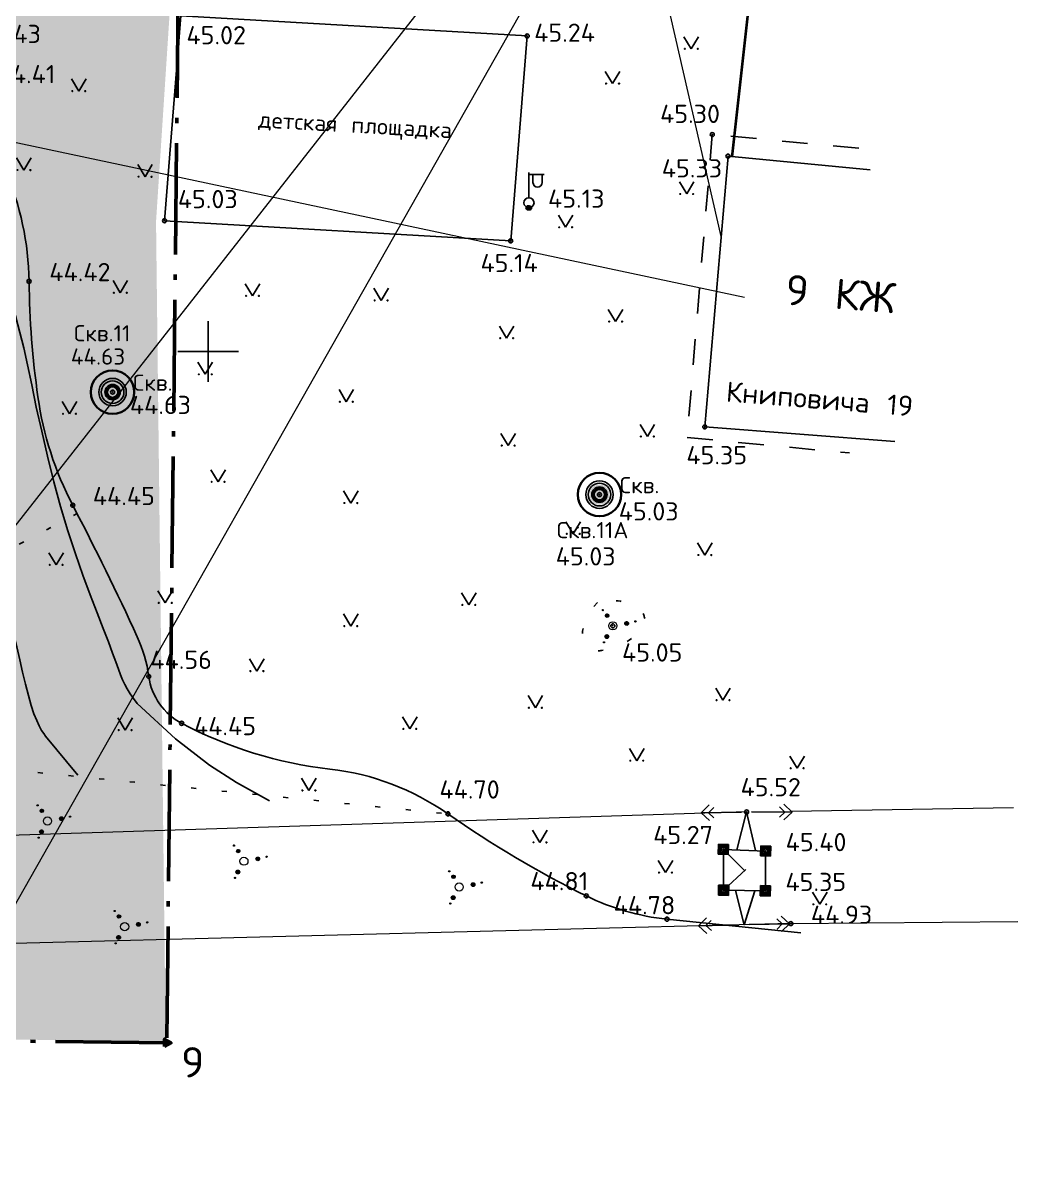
# Model space of a CAD drawing. Extents: x 8328 to 1441992, y -7354 to 642460.
# Drawn here: x 1441940.8 to 1441990.1, y 642209 to 642266.2 of the extents above; entities that cross this region are included whole.
import ezdxf

# ---------------------------------------------------------------- set-up
doc = ezdxf.new("R2010")
doc.units = 0
doc.header["$MEASUREMENT"] = 0
doc.header["$PDMODE"] = 32
doc.header["$PDSIZE"] = 0.2
for name, pattern in [('1220', [10, 8, -2]), ('ACAD_ISO10W100_LPSP', [15.5, 11, -2, 0.5, -2]), ('APC_PRICKAD', [3.05, 0.51, -2.54]), ('APC_STRECKAD', [5.08, 2.54, -2.54]), ('CONTI', [0]), ('L1_5X1_5', [3, 1.5, -1.5])]:
    doc.linetypes.add(name, pattern=pattern)
for name, color, linetype, lineweight in [('01-границы участка', 220, 'Continuous', 50), ('01-точки гр.уч', 220, 'Continuous', 50), ('10-Газон', 80, 'Continuous', 35), ('19-скважины', 7, 'Continuous', 30)]:
    doc.layers.add(name, color=color, linetype=linetype, lineweight=lineweight)
for name, color, linetype in [('GOR_BDEFAULT', 212, 'CONTI'), ('PI_OTD', 172, 'CONTI'), ('PI_OTDEFAULT', 172, 'CONTI'), ('PI_STDEFAULT', 6, 'CONTI'), ('Сетка', 7, 'Continuous'), ('Скв', 7, 'Continuous')]:
    doc.layers.add(name, color=color, linetype=linetype)
doc.styles.get("Standard").update_dxf_attribs({"font": 'txt.shx'})
doc.linetypes.add('Забмет', pattern='A,2.5,[133,ltypeshp.shx,S=0.25,R=0,X=0,Y=0],0.125,[133,ltypeshp.shx,S=0.125,R=0,X=0,Y=0]', length=2.625)
doc.linetypes.add('Связь', pattern='A,4,-1,2,[133,ltypeshp.shx,S=0.125,R=0,X=-0.125,Y=0],2,-1', length=10)

# ---------------------------------------------------------------- blocks, each defined once
blk = doc.blocks.new('T8')
blk.add_lwpolyline([(0.43, -0.75), (0.43, 0.75), (-0.87, 0)], close=True)
blk.add_circle((0, 0), 0.0341)
blk = doc.blocks.new('A$C2F7C6EB4')
at = {"linetype": 'Continuous'}
for p, q in [((-0.226, -0.107, 276.702), (-2.035, -0.96, 276.702)), ((-2.035, -0.96, 276.702), (-1.833, -0.439, 276.702)), ((-1.707, -0.805, 276.702), (-1.576, -0.467, 276.702)), ((-2.035, -0.96, 276.702), (-1.504, -1.135, 276.702)), ((-1.707, -0.805, 276.702), (-1.362, -0.919, 276.702))]:
    blk.add_line(p, q, dxfattribs=at)
blk = doc.blocks.new('BL_33')
at = {"color": 0}
for p, q in [((0, 0.25), (0, 1.5)), ((0, 1.4), (0.75, 1.4)), ((0.2, 1.4), (0.2, 1)), ((0.65, 1.4), (0.65, 1))]:
    blk.add_line(p, q, dxfattribs=at)
for radius in [0.25, 0]:
    blk.add_circle((0, 0), radius, dxfattribs=at)
blk.add_arc((0.425, 1), 0.225, 180, 0, dxfattribs=at)
blk = doc.blocks.new('A$C53CB0419')
at = {"lineweight": 9}
for centre, radius in [((-0.491, 0.774), 0.03), ((-0.492, 0.779), 0.0248), ((-0.495, 0.784), 0.0194), ((-0.497, 0.789), 0.0145), ((-0.5, 0.794), 0.00807), ((-0.279, 0.5), 0.0852), ((-0.281, 0.51), 0.0751), ((-0.284, 0.518), 0.0662), ((-0.287, 0.527), 0.0572), ((-0.289, 0.536), 0.0483), ((-0.291, 0.545), 0.0387), ((-0.292, 0.555), 0.0288), ((-0.293, 0.562), 0.0218), ((-0.297, 0.57), 0.0134), ((0, 0), 0.202), ((0.686, 0.115), 0.0918), ((0.685, 0.124), 0.0829), ((0.681, 0.13), 0.0756), ((0.678, 0.138), 0.0669), ((0.675, 0.147), 0.058), ((0.673, 0.156), 0.0489), ((0.672, 0.165), 0.0401), ((0.671, 0.174), 0.0314), ((0.67, 0.181), 0.0246), ((0.667, 0.188), 0.0173), ((0.664, 0.193), 0.0107), ((1.116, 0.216), 0.0329), ((1.122, 0.22), 0.0269), ((1.126, 0.225), 0.0199), ((1.133, 0.229), 0.0139), ((1.135, 0.234), 0.00789), ((-0.298, -0.533), 0.0949), ((-0.297, -0.522), 0.0842), ((-0.295, -0.512), 0.0745), ((-0.297, -0.502), 0.0645), ((-0.296, -0.493), 0.0548), ((-0.295, -0.483), 0.0452), ((-0.294, -0.475), 0.0377), ((-0.293, -0.466), 0.0294), ((-0.295, -0.459), 0.0222), ((-0.299, -0.452), 0.0145), ((-0.439, -0.82), 0.0296), ((-0.444, -0.825), 0.0228), ((-0.448, -0.829), 0.0172), ((-0.452, -0.832), 0.0122), ((-0.456, -0.835), 0.00717)]:
    blk.add_circle(centre, radius, dxfattribs=at)
blk = doc.blocks.new('A$C18BB02A3')
for q in [(-0.36, 0.6), (0.36, 0.6)]:
    blk.add_line((0, 0), q)
for centre, major_axis, start_param, end_param in [((-0.319, -0.001), (-0.0136, 0.0136), 3.926991, 10.210176), ((-0.315, -0.002), (-0.0109, 0.0109), 3.926991, 10.210176), ((-0.311, -0.002), (-0.00774, 0.00774), 3.926991, 10.210176), ((-0.306, -0.002), (0.00448, 0.00448), 5.497787, 11.780972), ((0.322, -0.001), (-0.0153, 0.0153), 3.926991, 10.210176), ((0.317, -0.001), (-0.0117, 0.0117), 3.926991, 10.210176), ((0.311, -0.001), (-0.00797, 0.00797), 3.926991, 10.210176), ((0.306, -0.001), (0.00424, 0.00424), 5.497787, 11.780972)]:
    blk.add_ellipse(centre, major_axis=major_axis, ratio=1, start_param=start_param, end_param=end_param)
blk = doc.blocks.new('A$C1FB36E21')
at = {"color": 7}
for p, q in [((0.246, 0.254), (-0.254, 0.246)), ((-0.254, 0.246), (-0.246, -0.254)), ((0.207, 0.213), (-0.213, 0.207)), ((-0.213, 0.207), (-0.207, -0.213)), ((0.167, 0.173), (-0.173, 0.167)), ((-0.173, 0.167), (-0.167, -0.173)), ((0.128, 0.132), (-0.132, 0.128)), ((-0.132, 0.128), (-0.128, -0.132)), ((0.132, -0.128), (0.128, 0.132)), ((0.173, -0.167), (0.167, 0.173)), ((0.213, -0.207), (0.207, 0.213)), ((0.254, -0.246), (0.246, 0.254)), ((-0.246, -0.254), (0.254, -0.246)), ((-0.207, -0.213), (0.213, -0.207)), ((-0.167, -0.173), (0.173, -0.167)), ((-0.128, -0.132), (0.132, -0.128))]:
    blk.add_line(p, q, dxfattribs=at)
blk = doc.blocks.new('BL_333')
at = {"color": 0}
for p, q in [((0, -1.5), (0, 1.5)), ((-1.5, 0), (1.5, 0))]:
    blk.add_line(p, q, dxfattribs=at)
blk = doc.blocks.new('A$C1F28701B')
at = {"color": 7}
for radius in [0.68, 0.56, 0.38, 0.32, 0.26]:
    blk.add_circle((0, 0), radius, dxfattribs=at)

msp = doc.modelspace()

# ---------------------------------------------------------------- hatches: boundary and pattern name
at = {"layer": '10-Газон', "linetype": 'Continuous', "lineweight": 15}
h = msp.add_hatch(dxfattribs=at)
h.set_pattern_fill('GOST_GLASS', color=256, scale=0.1, style=0)
h.set_pattern_definition([(45, (0, 0), (0.84852813742, -1e-16), [0.5, -0.7]), (45, (0.21213, 0), (0.84852813742, -1e-16), [0.2, -1]), (45, (0, 0.21213), (0.84852813742, -1e-16), [0.2, -1])])
h.paths.add_polyline_path([(1441936.029, 642334.742), (1441926.385, 642224.162), (1441924.791, 642224.301), (1441924.958, 642226.214), (1441909.019, 642227.604), (1441909.131, 642228.899), (1441902.157, 642229.507), (1441899.233, 642227.702), (1441905.256, 642222.453), (1441912.693, 642216.35), (1441947.899, 642215.862), (1441947.42, 642256.418), (1441949.219, 642283.982), (1441952.246, 642307.83), (1441956.586, 642342.557), (1441956.921, 642350.939), (1441956.552, 642357.05), (1441953.469, 642359.561), (1441934.165, 642360.189), (1441934.288, 642372.408), (1441935.251, 642373.181), (1441935.304, 642377.314), (1441930.542, 642377.203), (1441914.858, 642378.578), (1441898.221, 642379.285), (1441891.893, 642355.245), (1441892.76, 642352.36), (1441892.081, 642348.153), (1441890.46, 642337.414), (1441894.119, 642339.903), (1441916.329, 642334.453), (1441916.382, 642335.05), (1441934.314, 642333.486), (1441934.435, 642334.881)])
at = {"layer": '19-скважины', "extrusion": (0, 0, -1)}
for points in [[(-1441945.764, 642247.99, -1), (-1441944.776, 642247.99, -1)], [(-1441969.854, 642242.92, -1), (-1441968.866, 642242.92, -1)]]:
    msp.add_hatch(color=256, dxfattribs=at).paths.add_polyline_path(points)

# ---------------------------------------------------------------- linework, layer by layer
at = {"color": 7, "linetype": 'Связь', "lineweight": 13, "flags": 128}
msp.add_lwpolyline([(1441975.399, 642255.615), (1441970.578, 642276.629), (1441972.85, 642338.25), (1441968.1, 642339.58), (1441968.1, 642339.58), (1441972.834, 642385.481), (1441987.016, 642411.741)], dxfattribs=at)
at = {"color": 8, "linetype": 'Continuous', "lineweight": 9}
for points in [[(1441978.435, 642289.816), (1441916.373, 642210.713)], [(1441917.339, 642181.911), (1441978.531, 642289.799)], [(1441976.528, 642252.671), (1441870.438, 642275.217)], [(1441976.64, 642227.22), (1441861.49, 642223.54), (1441808.643, 642222.646)], [(1441978.848, 642227.257), (1441989.851, 642227.441)]]:
    msp.add_lwpolyline(points, dxfattribs=at)
at = {"color": 5, "linetype": '1220', "ltscale": 0.5, "const_width": 0.13}
msp.add_lwpolyline([(1441975.92, 642259.641), (1441978.577, 642283.563)], dxfattribs=at)
at = {"color": 7, "linetype": 'Забмет', "lineweight": 25, "elevation": 14.17, "flags": 128}
msp.add_lwpolyline([(1441948.654, 642266.6), (1441947.842, 642256.466), (1441964.969, 642255.472), (1441965.782, 642265.606), (1441948.654, 642266.6)], dxfattribs=at)
at = {"color": 7, "linetype": 'APC_STRECKAD', "ltscale": 0.5}
msp.add_lwpolyline([(1441982.187, 642260.056), (1441974.94, 642260.73), (1441973.7, 642245.742), (1441981.732, 642244.98)], dxfattribs=at)
at = {"color": 7, "linetype": 'Continuous'}
for points in [[(1441982.75, 642258.988), (1441975.72, 642259.66), (1441974.57, 642246.27), (1441983.966, 642245.545)], [(1441976.154, 642225.345), (1441976.64, 642227.22), (1441977.076, 642225.309)]]:
    msp.add_lwpolyline(points, dxfattribs=at)
msp.add_lwpolyline([(1441979.326, 642221.243), (1441972.7, 642221.92, -0.089654), (1441968.71, 642223.07, -0.037813), (1441961.86, 642227.13, 0.124665), (1441956.022, 642229.345, -0.092568), (1441948.688, 642231.606, -0.2419), (1441947.062, 642233.921, 0.073143), (1441946.49, 642235.883, 0.012923), (1441943.3, 642242.394, -0.085295), (1441941.577, 642247.75, -0.032222), (1441941.137, 642253.472, 0.100047), (1441939.954, 642258.98, -0.08335)], format="xyb", dxfattribs=at)
at = {"color": 7, "linetype": 'APC_PRICKAD', "ltscale": 0.5, "flags": 128}
for points in [[(1441902.678, 642231.221), (1441913.783, 642239.115), (1441927.687, 642237.291), (1441936.94, 642238.495), (1441943.514, 642241.982)], [(1441906.589, 642228.012), (1441919.583, 642229.124), (1441935.615, 642229.773), (1441961.86, 642227.13)]]:
    msp.add_lwpolyline(points, dxfattribs=at)
msp.add_lwpolyline([(1441969.261, 642237.576), (1441968.651, 642236.911), (1441968.525, 642236.159, 0.514961), (1441969.476, 642235.209, 0.143865), (1441971.36, 642236.123, 0.501039), (1441971.244, 642237.323, 0.212714), (1441969.261, 642237.576, 0.009294)], format="xyb", dxfattribs=at)
at = {"color": 7, "linetype": 'Continuous', "elevation": 45.32}
for points in [[(1441975.5, 642223.35), (1441975.49, 642225.37), (1441977.58, 642225.29), (1441977.57, 642223.32), (1441975.5, 642223.35)], [(1441976.097, 642223.341), (1441976.515, 642221.641), (1441977.052, 642223.328)]]:
    msp.add_lwpolyline(points, dxfattribs=at)
at = {"color": 7, "linetype": 'L1_5X1_5'}
for points, elevation in [([(1441975.49, 642225.37), (1441977.57, 642223.32)], 45.27), ([(1441975.5, 642223.35), (1441977.58, 642225.29)], 45.32)]:
    msp.add_lwpolyline(points, dxfattribs=dict(at, elevation=elevation))
at = {"color": 8, "linetype": 'Continuous', "lineweight": 9}
for points, elevation in [([(1441978.83, 642221.7), (1441863.48, 642218.74), (1441808.801, 642216.886)], 44.93), ([(1441978.83, 642221.7), (1441990.062, 642221.807)], 321.632)]:
    msp.add_lwpolyline(points, dxfattribs=dict(at, elevation=elevation))
at = {"layer": '01-границы участка', "linetype": 'ACAD_ISO10W100_LPSP', "ltscale": 0.5}
msp.add_lwpolyline([(1441957.34, 642350.94), (1441956.77, 642342.56), (1441948.61, 642275.8), (1441947.95, 642215.8), (1441912.63, 642216.21), (1441897.87, 642228.69), (1441888.89, 642230.98), (1441879.92, 642228.31), (1441872.57, 642227.07), (1441871.85, 642221.08), (1441865.43, 642221.36), (1441864.44, 642170.22), (1441850.06, 642170.86), (1441854.03, 642173.55), (1441854.68, 642181.09), (1441857.24, 642196.14), (1441857.13, 642215.54), (1441868.9, 642229.98), (1441883.85, 642238.81), (1441884.95, 642249.06), (1441893.1, 642379.74)], dxfattribs=at)
at = {"layer": '19-скважины', "extrusion": (0, 0, -1)}
for centre in [(-1441945.27, 642247.99, -44.63), (-1441969.36, 642242.92, -45.03)]:
    msp.add_circle(centre, 1.074, dxfattribs=at)
at = {"layer": 'GOR_BDEFAULT', "color": 212}
for points in [[(1441953.027, 642227.779, 13.15), (1441951.395, 642228.683, 13.15), (1441950.063, 642229.542, 13.15), (1441948.384, 642230.833, 13.15), (1441946.493, 642232.582, 13.15), (1441946.309, 642232.83, 13.15), (1441946.145, 642233.067, 13.15), (1441945.991, 642233.305, 13.15), (1441945.868, 642233.523, 13.15), (1441945.764, 642233.751, 13.15), (1441945.661, 642234, 13.15), (1441945.556, 642234.288, 13.15), (1441945.43, 642234.646, 13.15), (1441945.274, 642235.084, 13.15), (1441945.065, 642235.631, 13.15), (1441944.805, 642236.297, 13.15), (1441944.503, 642237.072, 13.15), (1441944.159, 642237.957, 13.15), (1441943.803, 642238.941, 13.15), (1441943.427, 642239.996, 13.15), (1441943.059, 642241.13, 13.15), (1441942.691, 642242.324, 13.15), (1441942.362, 642243.559, 13.15), (1441942.042, 642244.815, 13.15), (1441941.763, 642246.06, 13.15), (1441941.494, 642247.246, 13.15), (1441941.267, 642248.353, 13.15), (1441941.052, 642249.34, 13.15), (1441940.879, 642250.177, 13.15), (1441940.272, 642252.518, 13.15)], [(1441943.557, 642229.045, 11.15), (1441941.957, 642230.972, 11.15), (1441941.865, 642231.1, 11.15), (1441941.753, 642231.259, 11.15), (1441941.639, 642231.477, 11.15), (1441941.515, 642231.745, 11.15), (1441941.38, 642232.083, 11.15), (1441941.243, 642232.491, 11.15), (1441941.106, 642232.979, 11.15), (1441940.967, 642233.537, 11.15), (1441940.818, 642234.134, 11.15), (1441940.678, 642234.752, 11.15), (1441940.528, 642235.39, 11.15), (1441940.379, 642236.008, 11.15), (1441940.229, 642236.605, 11.15), (1441940.081, 642237.143, 11.15), (1441939.923, 642237.641, 11.15)]]:
    msp.add_polyline3d(points, dxfattribs=at)
at = {"layer": 'PI_STDEFAULT', "color": 7}
for p in [(1441965.782, 642265.606, 14.29), (1441974.94, 642260.73, 45.33), (1441975.72, 642259.66, 45.3), (1441965.824, 642257.106, 14.28), (1441965.9, 642257.1, 45.22), (1441947.842, 642256.466, 14.18), (1441964.969, 642255.472, 14.29), (1441941.137, 642253.472, 13.57), (1441945.27, 642247.99, 44.63), (1441974.57, 642246.27, 45.35), (1441969.36, 642242.92, 45.03), (1441943.3, 642242.394, 13.6), (1441970.02, 642236.43, 45.05), (1441947.062, 642233.921, 13.71), (1441948.688, 642231.606, 13.6), (1441961.86, 642227.13, 44.7), (1441976.64, 642227.22, 45.52), (1441975.49, 642225.37, 45.27), (1441977.58, 642225.29, 45.4), (1441968.71, 642223.07, 44.81), (1441975.5, 642223.35, 45.32), (1441977.57, 642223.32, 45.35), (1441972.7, 642221.92, 44.78), (1441978.83, 642221.7, 44.93)]:
    msp.add_point(p, dxfattribs=at)

# ---------------------------------------------------------------- block references
at = {"color": 7, "linetype": 'Continuous'}
for name, p in [('A$C18BB02A3', (1441973.9, 642264.971)), ('A$C18BB02A3', (1441970.007, 642263.251)), ('A$C18BB02A3', (1441943.597, 642262.88)), ('A$C18BB02A3', (1441940.882, 642258.976)), ('A$C18BB02A3', (1441946.875, 642258.645)), ('A$C18BB02A3', (1441973.675, 642257.79)), ('A$C18BB02A3', (1441967.686, 642256.144)), ('A$C18BB02A3', (1441945.651, 642252.906)), ('A$C18BB02A3', (1441952.192, 642252.751)), ('A$C18BB02A3', (1441958.555, 642252.527)), ('A$C18BB02A3', (1441970.158, 642251.48)), ('A$C18BB02A3', (1441964.768, 642250.657)), ('A$C18BB02A3', (1441949.855, 642248.87)), ('A$C18BB02A3', (1441956.833, 642247.515)), ('A$C18BB02A3', (1441943.135, 642246.918)), ('A$C18BB02A3', (1441964.843, 642245.346)), ('A$C18BB02A3', (1441971.73, 642245.795)), ('A$C18BB02A3', (1441950.489, 642243.552)), ('A$C18BB02A3', (1441957.058, 642242.504)), ('A$C18BB02A3', (1441968.06, 642240.979)), ('A$C18BB02A3', (1441974.573, 642239.932)), ('A$C18BB02A3', (1441942.478, 642239.445)), ('A$C18BB02A3', (1441947.874, 642237.564)), ('A$C18BB02A3', (1441962.895, 642237.463)), ('A$C18BB02A3', (1441957.056, 642236.416)), ('A$C53CB0419', (1441970.02, 642236.43, 45.05)), ('A$C18BB02A3', (1441952.408, 642234.192)), ('A$C18BB02A3', (1441975.471, 642232.751)), ('A$C18BB02A3', (1441966.188, 642232.377)), ('A$C18BB02A3', (1441945.889, 642231.274)), ('A$C18BB02A3', (1441959.975, 642231.33)), ('A$C18BB02A3', (1441971.204, 642229.759)), ('A$C18BB02A3', (1441979.139, 642229.385)), ('A$C18BB02A3', (1441954.982, 642228.288)), ('A$C53CB0419', (1441942.051, 642226.773)), ('A$C18BB02A3', (1441966.413, 642225.719)), ('A$C53CB0419', (1441951.768, 642224.785)), ('A$C18BB02A3', (1441972.626, 642224.223)), ('A$C53CB0419', (1441962.419, 642223.512)), ('A$C18BB02A3', (1441980.262, 642222.653)), ('A$C53CB0419', (1441945.864, 642221.546))]:
    msp.add_blockref(name, p, dxfattribs=at)
at = {"color": 7}
msp.add_blockref('BL_33', (1441965.871, 642257.357), dxfattribs=at)
at = {"color": 7, "linetype": 'Continuous'}
for name, p, rotation in [('A$C2F7C6EB4', (1441976.64, 642227.22), 154.6576204049878), ('A$C2F7C6EB4', (1441976.64, 642227.22), 335.9410997674386), ('A$C1FB36E21', (1441975.49, 642225.37, 45.27), 87.49365280923084), ('A$C1FB36E21', (1441977.58, 642225.29, 45.32), 87.49365280923084), ('A$C1FB36E21', (1441975.5, 642223.35, 45.32), 87.49365280923084), ('A$C1FB36E21', (1441977.57, 642223.32, 45.27), 87.49365280923084), ('A$C2F7C6EB4', (1441976.515, 642221.641, 44.93), 156.124668868378), ('A$C2F7C6EB4', (1441976.515, 642221.641, 44.93), 335.9410997674386)]:
    msp.add_blockref(name, p, dxfattribs=dict(at, rotation=rotation))
at = {"layer": '01-точки гр.уч', "extrusion": (0, 0, -1), "xscale": 0.25, "yscale": 0.25, "zscale": 0.25}
msp.add_blockref('T8', (-1441947.95, 642215.8), dxfattribs=at)
at = {"layer": 'Сетка', "color": 92}
msp.add_blockref('BL_333', (1441950, 642250), dxfattribs=at)
at = {"layer": 'Скв', "color": 7, "linetype": 'Continuous'}
for p in [(1441945.27, 642247.99, 44.63), (1441969.36, 642242.92, 45.03)]:
    msp.add_blockref('A$C1F28701B', p, dxfattribs=at)

# ---------------------------------------------------------------- texts
at = {"color": 7}
for s, height, rotation, p in [('детская площадка', 0.8, 356.7759, (1441952.465, 642261.083)), ('9 КЖ', 1.5, 355.3704, (1441978.509, 642252.32)), ('Книповича 19', 1, 355.4398, (1441975.591, 642247.525))]:
    msp.add_text(s, height=height, rotation=rotation, dxfattribs=at).set_placement(p)
at = {"layer": '01-точки гр.уч'}
msp.add_text('9', height=1.5, dxfattribs=at).set_placement((1441948.659, 642214.088))
at = {"layer": '19-скважины'}
for s, height, p in [('Скв.11', 0.8, (1441943.358, 642250.502)), ('44.63', 0.8, (1441943.204, 642249.349)), ('Скв.11A', 0.8, (1441967.249, 642240.762)), ('45.03', 0.9, (1441967.193, 642239.414))]:
    msp.add_text(s, height=height, dxfattribs=at).set_placement(p)
at = {"layer": 'PI_OTD', "color": 7}
for s, p in [('44.43', (1441938.674, 642265.258)), ('45.02', (1441948.924, 642265.195)), ('45.24', (1441966.129, 642265.319)), ('44.41', (1441939.579, 642263.267)), ('45.30', (1441972.358, 642261.303)), ('45.33', (1441972.442, 642258.609)), ('45.03', (1441948.496, 642257.086)), ('45.13', (1441966.814, 642257.111)), ('45.14', (1441963.472, 642253.923)), ('44.42', (1441942.137, 642253.477)), ('45.35', (1441973.659, 642244.42)), ('44.45', (1441944.29, 642242.399)), ('45.05', (1441970.475, 642234.66)), ('44.56', (1441947.137, 642234.297)), ('44.45', (1441949.293, 642231.019)), ('44.70', (1441961.44, 642227.884)), ('45.52', (1441976.34, 642227.999)), ('45.27', (1441972.016, 642225.633)), ('45.40', (1441978.57, 642225.28)), ('44.81', (1441965.94, 642223.349)), ('45.35', (1441978.56, 642223.31)), ('44.78', (1441970.061, 642222.161)), ('44.93', (1441979.82, 642221.69))]:
    msp.add_text(s, height=0.9, dxfattribs=at).set_placement(p)
at = {"layer": 'PI_OTDEFAULT', "color": 7}
for s, p in [('44.63', (1441946.123, 642246.905)), ('45.03', (1441970.311, 642241.64))]:
    msp.add_text(s, height=0.9, dxfattribs=at).set_placement(p)
at = {"layer": 'Скв', "color": 7}
for p in [(1441946.277, 642248.058, 11.52), (1441970.367, 642242.988, 11.92)]:
    msp.add_text('Скв.', height=0.8, dxfattribs=at).set_placement(p)

doc.saveas('drawing.dxf')
